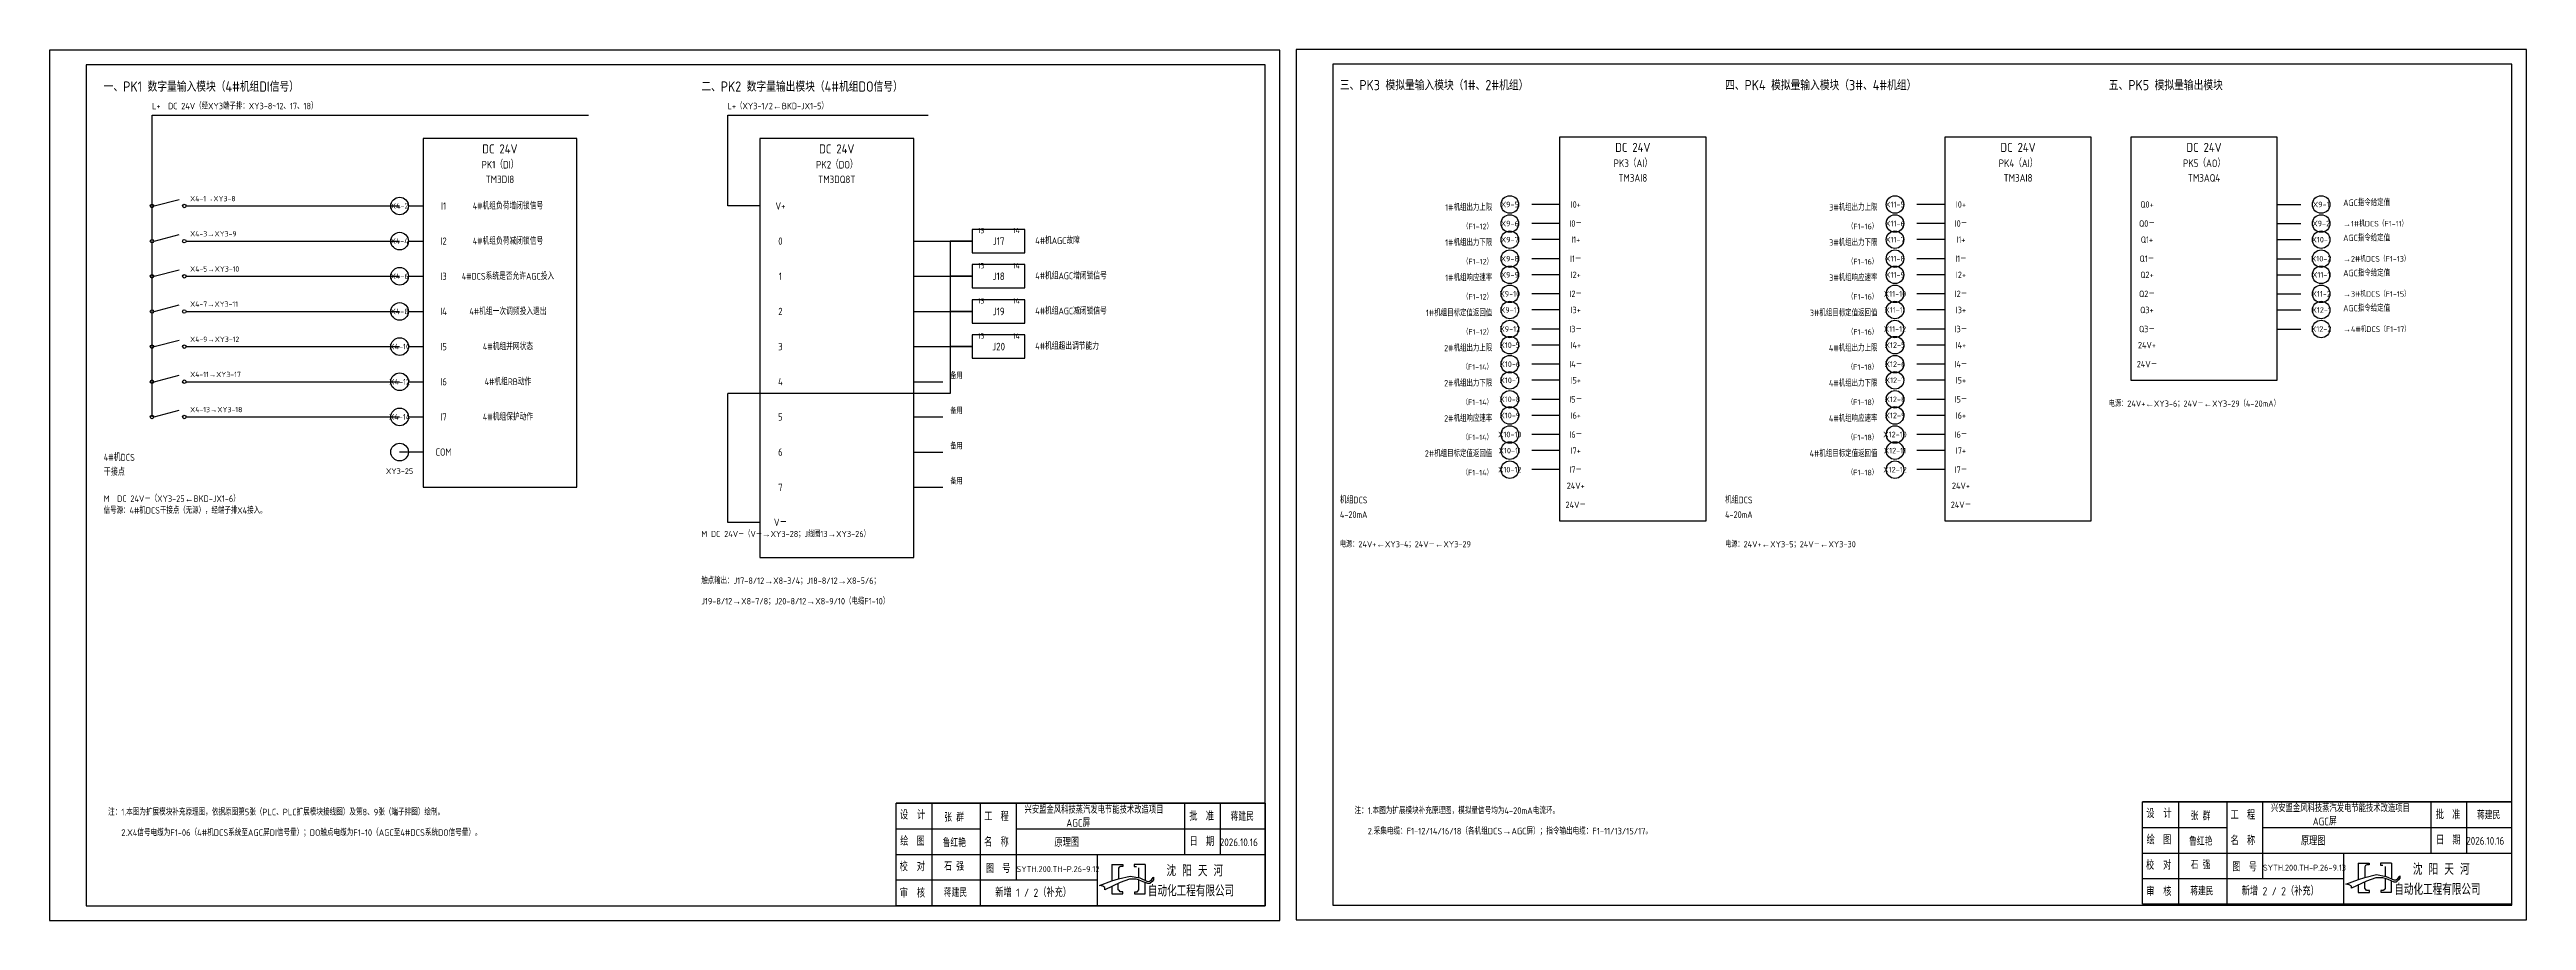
# Model space of a CAD drawing. Header units: metres. Extents: x 6010 to 7701, y 155 to 750.
import ezdxf
from ezdxf.enums import TextEntityAlignment as Align

# ---------------------------------------------------------------- set-up
doc = ezdxf.new("R2010")
doc.units = ezdxf.units.M
for name, color, linetype in [('24VDC电源', 3, 'Continuous'), ('PLC开关量输入', 41, 'Continuous'), ('PLC开关量输出', 4, 'Continuous'), ('电缆线', 7, 'Continuous')]:
    doc.layers.add(name, color=color, linetype=linetype)
doc.styles.get("Standard").update_dxf_attribs({"font": 'gbenor.shx', "bigfont": 'gbcbig.shx'})

msp = doc.modelspace()

# ---------------------------------------------------------------- linework, layer by layer
for p, q in [((6081.5, 643), (6098.5, 647.5)), ((6081.5, 619), (6098.5, 623.5)), ((6081.5, 595), (6098.5, 599.5)), ((6081.5, 571), (6098.5, 575.5)), ((6081.5, 547), (6098.5, 551.5)), ((6081.5, 523), (6098.5, 527.5)), ((6081.5, 499), (6098.5, 503.5)), ((6840, 235.3), (6588, 235.3)), ((6588, 235.3), (6840, 235.3)), ((6588, 165.3), (6588, 235.3)), ((6612.5, 235.3), (6612.5, 165.3)), ((6645.5, 235.3), (6645.5, 165.3)), ((6670, 235.3), (6670, 182.8)), ((6784.8, 235.3), (6784.8, 200.3)), ((6809.3, 235.3), (6809.3, 200.3)), ((6840, 235.3), (6840, 165.3)), ((6840, 235.3), (6840, 200.3)), ((7691, 236.3), (7439, 236.3)), ((7439, 236.3), (7691, 236.3)), ((7439, 166.3), (7439, 236.3)), ((7463.5, 236.3), (7463.5, 166.3)), ((7496.5, 236.3), (7496.5, 166.3)), ((7521, 236.3), (7521, 183.8)), ((7635.8, 236.3), (7635.8, 201.3)), ((7660.3, 236.3), (7660.3, 201.3)), ((7691, 236.3), (7691, 166.3)), ((7691, 236.3), (7691, 201.3)), ((6588, 217.8), (6645.5, 217.8)), ((6670, 217.8), (6840, 217.8)), ((7439, 218.8), (7496.5, 218.8)), ((7521, 218.8), (7691, 218.8)), ((6588, 200.3), (6840, 200.3)), ((6725.2, 200.3), (6725.2, 165.3)), ((6735.3, 193.4), (6735.3, 182.3)), ((6735.3, 193.4), (6742.7, 193.4)), ((6740.3, 191.7), (6739.8, 190.9)), ((6739.8, 190.9), (6739.8, 190.9)), ((6739.8, 190.9), (6739.8, 183.7)), ((6741.1, 192.2), (6740.3, 191.7)), ((6742.7, 192.2), (6741.1, 192.2)), ((6741.1, 192.2), (6741.1, 192.2)), ((6742.7, 193.4), (6742.7, 192.2)), ((6758, 193.5), (6750.5, 193.5)), ((6750.5, 193.5), (6750.5, 192.1)), ((6750.5, 192.1), (6752.1, 192.1)), ((6753.6, 191.1), (6753.6, 184.5)), ((6758, 193.5), (6758.1, 182.6)), ((7439, 201.3), (7691, 201.3)), ((7576.2, 201.3), (7576.2, 166.3)), ((7586.3, 194.4), (7586.3, 183.3)), ((7586.3, 194.4), (7593.7, 194.4)), ((7591.3, 192.7), (7590.8, 191.9)), ((7590.8, 191.9), (7590.8, 191.9)), ((7590.8, 191.9), (7590.8, 184.7)), ((7590.8, 184.7), (7598.7, 186.6)), ((7592.1, 193.2), (7591.3, 192.7)), ((7593.7, 193.2), (7592.1, 193.2)), ((7592.1, 193.2), (7592.1, 193.2)), ((7593.7, 194.4), (7593.7, 193.2)), ((7598.7, 186.6), (7605.3, 185.3)), ((7609, 194.5), (7601.5, 194.5)), ((7601.5, 194.5), (7601.5, 193.1)), ((7601.5, 193.1), (7603.1, 193.1)), ((7604.6, 192.1), (7604.6, 185.5)), ((7609, 194.5), (7609.1, 183.6)), ((6725.2, 182.8), (6588, 182.8)), ((6726.8, 179.1), (6735.4, 182.3)), ((6729.1, 178.7), (6726.8, 179.1)), ((6730.6, 177.7), (6729.1, 178.7)), ((6740.9, 181.2), (6730.6, 176.3)), ((6730.6, 176.3), (6730.6, 177.7)), ((6735.3, 178.5), (6735.3, 173.4)), ((6735.3, 173.4), (6742.9, 173.4)), ((6735.4, 182.3), (6739.8, 183.7)), ((6739.7, 176.3), (6739.7, 180.6)), ((6740.5, 175.4), (6739.7, 176.3)), ((6739.8, 183.7), (6747.7, 185.6)), ((6741, 174.8), (6740.5, 175.4)), ((6747.3, 183.4), (6740.9, 181.2)), ((6742.9, 174.8), (6741, 174.8)), ((6742.9, 173.4), (6742.9, 174.8)), ((6752, 183.4), (6747.3, 183.4)), ((6747.7, 185.6), (6754.3, 184.3)), ((6752.3, 174.7), (6750.7, 174.7)), ((6750.7, 174.7), (6750.7, 173.5)), ((6750.7, 173.5), (6758.1, 173.5)), ((6753.6, 183), (6752, 183.4)), ((6752.9, 175.3), (6752.3, 174.7)), ((6753.6, 176.1), (6752.9, 175.3)), ((6755.6, 182.2), (6753.6, 183)), ((6753.6, 183), (6753.6, 176.1)), ((6754.3, 184.3), (6759.6, 181.9)), ((6759.8, 180.5), (6755.6, 182.2)), ((6758.1, 173.5), (6758.1, 181.2)), ((6759.6, 181.9), (6761.1, 182)), ((6761.2, 180.5), (6759.8, 180.5)), ((6761.1, 182), (6762.3, 183)), ((6762.8, 181.9), (6761.2, 180.5)), ((6762.3, 183), (6763.6, 184.6)), ((6763.7, 183.1), (6762.8, 181.9)), ((6763.6, 184.6), (6763.7, 184.8)), ((6763.7, 184.8), (6763.7, 183.1)), ((7576.2, 183.8), (7439, 183.8)), ((7577.8, 180.1), (7586.4, 183.3)), ((7580.1, 179.7), (7577.8, 180.1)), ((7581.6, 178.7), (7580.1, 179.7)), ((7591.9, 182.2), (7581.6, 177.3)), ((7581.6, 177.3), (7581.6, 178.7)), ((7586.3, 179.5), (7586.3, 174.4)), ((7586.3, 174.4), (7593.9, 174.4)), ((7586.4, 183.3), (7590.8, 184.7)), ((7590.7, 177.3), (7590.7, 181.6)), ((7591.5, 176.4), (7590.7, 177.3)), ((7592, 175.8), (7591.5, 176.4)), ((7598.3, 184.4), (7591.9, 182.2)), ((7593.9, 175.8), (7592, 175.8)), ((7593.9, 174.4), (7593.9, 175.8)), ((7603, 184.4), (7598.3, 184.4)), ((7603.3, 175.7), (7601.7, 175.7)), ((7601.7, 175.7), (7601.7, 174.5)), ((7601.7, 174.5), (7609.1, 174.5)), ((7604.6, 184), (7603, 184.4)), ((7603.9, 176.3), (7603.3, 175.7)), ((7604.6, 177.1), (7603.9, 176.3)), ((7606.6, 183.2), (7604.6, 184)), ((7604.6, 184), (7604.6, 177.1)), ((7605.3, 185.3), (7610.6, 182.9)), ((7610.8, 181.5), (7606.6, 183.2)), ((7609.1, 174.5), (7609.1, 182.2)), ((7610.6, 182.9), (7612.1, 183)), ((7612.2, 181.5), (7610.8, 181.5)), ((7612.1, 183), (7613.3, 184)), ((7613.8, 182.9), (7612.2, 181.5)), ((7613.3, 184), (7614.6, 185.6)), ((7614.7, 184.1), (7613.8, 182.9)), ((7614.6, 185.6), (7614.7, 185.8)), ((7614.7, 185.8), (7614.7, 184.1)), ((6840, 165.3), (6588, 165.3)), ((6840, 165.3), (6588, 165.3)), ((7691, 166.3), (7439, 166.3)), ((7691, 166.3), (7439, 166.3))]:
    msp.add_line(p, q)
for points in [[(6010, 155.3), (6850, 155.3), (6850, 749.3), (6010, 749.3)], [(6861.1, 155.8), (7701.1, 155.8), (7701.1, 749.8), (6861.1, 749.8)], [(6035, 165.3), (6840, 165.3), (6840, 739.3), (6035, 739.3)], [(6886.1, 165.8), (7691.1, 165.8), (7691.1, 739.8), (6886.1, 739.8)], [(6265, 451), (6370, 451), (6370, 689), (6265, 689)], [(6495, 403), (6600, 403), (6600, 689), (6495, 689)], [(7041, 428), (7141, 428), (7141, 690), (7041, 690)], [(7304, 428), (7404, 428), (7404, 690), (7304, 690)], [(7431, 524), (7531, 524), (7531, 690), (7431, 690)]]:
    msp.add_lwpolyline(points, close=True)
for centre in [(6080, 643), (6102, 643), (6080, 619), (6102, 619), (6080, 595), (6102, 595), (6080, 571), (6102, 571), (6080, 547), (6102, 547), (6080, 523), (6102, 523), (6080, 499), (6102, 499)]:
    msp.add_circle(centre, 1.2)
at = {"layer": '24VDC电源'}
for p, q in [((6080, 705), (6378, 705)), ((6473, 705), (6610, 705)), ((6473, 643), (6473, 705)), ((6495, 643), (6473, 643)), ((6640, 619), (6625, 619)), ((6625, 619), (6625, 515)), ((6640, 595), (6625, 595)), ((6625, 595), (6625, 515)), ((6640, 571), (6625, 571)), ((6625, 571), (6625, 515)), ((6640, 547), (6625, 547)), ((6625, 547), (6625, 515)), ((6625, 515), (6473, 515)), ((6473, 427), (6473, 515)), ((6265, 475), (6249, 475)), ((6495, 427), (6473, 427))]:
    msp.add_line(p, q, dxfattribs=at)
msp.add_circle((6249, 475), 6, dxfattribs=at)
at = {"layer": 'PLC开关量输入'}
for p, q in [((6080, 643), (6080, 705)), ((6080, 619), (6080, 705)), ((6080, 595), (6080, 705)), ((6080, 571), (6080, 705)), ((6080, 547), (6080, 705)), ((6080, 523), (6080, 705)), ((6080, 499), (6080, 705)), ((6103.2, 643), (6249, 643)), ((6255, 643), (6265, 643)), ((6103.2, 619), (6249, 619)), ((6255, 619), (6265, 619)), ((6103.2, 595), (6249, 595)), ((6255, 595), (6265, 595)), ((6103.2, 571), (6249, 571)), ((6255, 571), (6265, 571)), ((6103.2, 547), (6249, 547)), ((6255, 547), (6265, 547)), ((6103.2, 523), (6249, 523)), ((6255, 523), (6265, 523)), ((6103.2, 499), (6249, 499)), ((6255, 499), (6265, 499))]:
    msp.add_line(p, q, dxfattribs=at)
for centre in [(6249, 643), (6249, 619), (6249, 595), (6249, 571), (6249, 547), (6249, 523), (6249, 499)]:
    msp.add_circle(centre, 6, dxfattribs=at)
at = {"layer": 'PLC开关量输出'}
for p, q in [((6600, 619), (6640, 619)), ((6600, 595), (6640, 595)), ((6600, 571), (6640, 571)), ((6600, 547), (6640, 547)), ((6600, 523), (6620, 523)), ((6600, 499), (6620, 499)), ((6600, 475), (6620, 475)), ((6600, 451), (6620, 451))]:
    msp.add_line(p, q, dxfattribs=at)
for points in [[(6640, 611), (6676, 611), (6676, 627), (6640, 627)], [(6640, 587), (6676, 587), (6676, 603), (6640, 603)], [(6640, 563), (6676, 563), (6676, 579), (6640, 579)], [(6640, 539), (6676, 539), (6676, 555), (6640, 555)]]:
    msp.add_lwpolyline(points, close=True, dxfattribs=at)
at = {"layer": '电缆线'}
for p, q in [((7041, 644), (7022, 644)), ((7304, 644), (7285, 644)), ((7531, 644), (7547, 644)), ((7041, 631), (7022, 631)), ((7304, 631), (7285, 631)), ((7531, 631), (7547, 631)), ((7041, 620), (7022, 620)), ((7304, 620), (7285, 620)), ((7531, 620), (7547, 620)), ((7041, 607), (7022, 607)), ((7041, 596), (7022, 596)), ((7304, 607), (7285, 607)), ((7304, 596), (7285, 596)), ((7531, 607), (7547, 607)), ((7531, 596), (7547, 596)), ((7041, 583), (7022, 583)), ((7304, 583), (7285, 583)), ((7531, 583), (7547, 583)), ((7041, 572), (7022, 572)), ((7041, 559), (7022, 559)), ((7304, 572), (7285, 572)), ((7304, 559), (7285, 559)), ((7531, 572), (7547, 572)), ((7531, 559), (7547, 559)), ((7041, 548), (7022, 548)), ((7304, 548), (7285, 548)), ((7041, 535), (7022, 535)), ((7304, 535), (7285, 535)), ((7041, 524), (7022, 524)), ((7041, 511), (7022, 511)), ((7304, 524), (7285, 524)), ((7304, 511), (7285, 511)), ((7041, 500), (7022, 500)), ((7304, 500), (7285, 500)), ((7041, 487), (7022, 487)), ((7041, 476), (7022, 476)), ((7304, 487), (7285, 487)), ((7304, 476), (7285, 476)), ((7041, 463), (7022, 463)), ((7304, 463), (7285, 463))]:
    msp.add_line(p, q, dxfattribs=at)
for centre in [(7007, 644), (7270, 644), (7561, 644), (7007, 631), (7007, 620), (7270, 631), (7270, 620), (7561, 631), (7561, 620), (7007, 607), (7270, 607), (7561, 607), (7007, 596), (7270, 596), (7561, 596), (7007, 583), (7007, 572), (7270, 583), (7270, 572), (7561, 583), (7561, 572), (7007, 559), (7270, 559), (7561, 559), (7007, 548), (7270, 548), (7007, 535), (7007, 524), (7270, 535), (7270, 524), (7007, 511), (7270, 511), (7007, 500), (7007, 487), (7270, 500), (7270, 487), (7007, 476), (7270, 476), (7007, 463), (7270, 463)]:
    msp.add_circle(centre, 6, dxfattribs=at)

# ---------------------------------------------------------------- texts
for s, height, p in [('一、PK1 数字量输入模块（4#机组DI信号）', 7, (6047, 721)), ('二、PK2 数字量输出模块（4#机组DO信号）', 7, (6455, 721)), ('三、PK3 模拟量输入模块（1#、2#机组）', 7, (6891, 722)), ('四、PK4 模拟量输入模块（3#、4#机组）', 7, (7154, 722)), ('五、PK5 模拟量输出模块', 7, (7416, 722)), ('AGC指令给定值', 4.4, (7576, 643)), ('→1#机DCS（F1-11）', 3.8, (7576, 629)), ('4#机AGC故障', 4.6, (6683, 617)), ('AGC指令给定值', 4.4, (7576, 619)), ('→2#机DCS（F1-13）', 3.8, (7576, 605)), ('4#机组AGC增闭锁信号', 4.6, (6683, 593)), ('AGC指令给定值', 4.4, (7576, 595)), ('AGC指令给定值', 4.4, (7576, 571)), ('→3#机DCS（F1-15）', 3.8, (7576, 581)), ('4#机组AGC减闭锁信号', 4.6, (6683, 569)), ('→4#机DCS（F1-17）', 3.8, (7576, 557)), ('4#机组超出调节能力', 4.6, (6683, 545)), ('电源：24V+←XY3-6；24V－←XY3-29（4-20mA）', 4.2, (7416, 506)), ('4#机DCS', 4.8, (6047, 469)), ('干接点', 4.8, (6047, 459)), ('机组DCS', 4.6, (6891, 440)), ('机组DCS', 4.6, (7154, 440)), ('信号源：4#机DCS干接点（无源），经端子排X4接入。', 4.4, (6047, 433)), ('4-20mA', 4.6, (6891, 430)), ('4-20mA', 4.6, (7154, 430)), ('电源：24V+←XY3-4；24V－←XY3-29', 4.2, (6891, 410)), ('电源：24V+←XY3-5；24V－←XY3-30', 4.2, (7154, 410)), ('触点输出：J17-8/12→X8-3/4；J18-8/12→X8-5/6；', 4.4, (6455, 385)), ('J19-8/12→X8-7/8；J20-8/12→X8-9/10（电缆F1-10）', 4.4, (6455, 371)), ('注：1.本图为扩展模块补充原理图，依据原图第5张（PLC、PLC扩展模块接线图）及第8、9张（端子排图）绘制。', 4.5, (6050, 227)), ('设  计', 5.6, (6590.6, 224.3)), ('张 群', 5.28, (6620.9, 222.8)), ('工\u3000程', 5.6, (6648.1, 223.3)), ('兴安盟金风科技蒸汽发电节能技术改造项目', 4.99, (6675.7, 228.3)), ('AGC屏', 5.28, (6704.2, 219.2)), ('批\u3000准', 5.6, (6788.2, 223.5)), ('蒋建民', 5.28, (6816.4, 223.4)), ('注：1.本图为扩展模块补充原理图，模拟量信号均为4-20mA电流环。', 4.5, (6901, 228)), ('设  计', 5.6, (7441.6, 225.3)), ('张 群', 5.28, (7471.9, 223.8)), ('工\u3000程', 5.6, (7499.1, 224.3)), ('兴安盟金风科技蒸汽发电节能技术改造项目', 4.99, (7526.7, 229.3)), ('AGC屏', 5.28, (7555.2, 220.2)), ('批\u3000准', 5.6, (7639.2, 224.5)), ('蒋建民', 5.28, (7667.4, 224.4)), ('\u3000\u30002.X4信号电缆为F1-06（4#机DCS系统至AGC屏DI信号量）；DO触点电缆为F1-10（AGC至4#DCS系统DO信号量）。', 4.5, (6050, 213)), ('绘\u3000图', 5.6, (6590.8, 206.4)), ('鲁红艳', 5.28, (6619.8, 205.5)), ('名\u3000称', 5.6, (6648.1, 205.8)), ('原理图', 5.6, (6696.1, 205.6)), ('日\u3000期', 5.6, (6788.4, 206.2)), ('2026.10.16', 5.28, (6809, 206)), ('\u3000\u30002.采集电缆：F1-12/14/16/18（各机组DCS→AGC屏）；指令输出电缆：F1-11/13/15/17。', 4.5, (6901, 214)), ('绘\u3000图', 5.6, (7441.8, 207.4)), ('鲁红艳', 5.28, (7470.8, 206.5)), ('名\u3000称', 5.6, (7499.1, 206.8)), ('原理图', 5.6, (7547.1, 206.6)), ('日\u3000期', 5.6, (7639.4, 207.2)), ('2026.10.16', 5.28, (7660, 207)), ('校  对', 5.6, (6590.4, 189)), ('石 强', 5.28, (6620.9, 189.4)), ('图\u3000号', 5.6, (6649.3, 187.8)), ('SYTH.200.TH-P.26-9.12', 4.05, (6670.2, 188.3)), ('沈 阳 天 河', 7.7, (6772.6, 185.4)), ('校  对', 5.6, (7441.4, 190)), ('石 强', 5.28, (7471.9, 190.4)), ('图\u3000号', 5.6, (7500.3, 188.8)), ('SYTH.200.TH-P.26-9.13', 4.05, (7521.2, 189.3)), ('沈 阳 天 河', 7.7, (7623.6, 186.4)), ('审  核', 5.6, (6590.5, 171)), ('蒋建民', 5.28, (6620.6, 171.5)), ('新增 1 / 2（补充）', 5.6, (6655.7, 171.4)), ('自动化工程有限公司', 7.7, (6759.9, 171.7)), ('审  核', 5.6, (7441.5, 172)), ('蒋建民', 5.28, (7471.6, 172.5)), ('新增 2 / 2（补充）', 5.6, (7506.7, 172.4)), ('自动化工程有限公司', 7.7, (7610.9, 172.7))]:
    msp.add_text(s, height=height).set_placement(p)
for s, height, p in [('DC 24V', 6.2, (6317.5, 677)), ('DC 24V', 6.2, (6547.5, 677)), ('DC 24V', 6.2, (7091, 678)), ('DC 24V', 6.2, (7354, 678)), ('DC 24V', 6.2, (7481, 678)), ('PK1（DI）', 5.2, (6317.5, 667)), ('TM3DI8', 5.2, (6317.5, 657)), ('TM3DQ8T', 5.2, (6547.5, 657)), ('PK2（DO）', 5.2, (6547.5, 667)), ('PK3（AI）', 5.2, (7091, 668)), ('TM3AI8', 5.2, (7091, 658)), ('PK4（AI）', 5.2, (7354, 668)), ('TM3AI8', 5.2, (7354, 658)), ('PK5（AO）', 5.2, (7481, 668)), ('TM3AQ4', 5.2, (7481, 658))]:
    msp.add_text(s, height=height).set_placement(p, align=Align.BOTTOM_CENTER)
for s, height, p in [('I1', 5, (6279, 643)), ('4#机组负荷增闭锁信号', 4.6, (6323, 643)), ('V+', 5, (6509, 643)), ('I0+', 4.4, (7052, 644)), ('I0+', 4.4, (7315, 644)), ('Q0+', 4.4, (7442, 644)), ('I0－', 4.4, (7052, 631)), ('I0－', 4.4, (7315, 631)), ('Q0－', 4.4, (7442, 631)), ('I2', 5, (6279, 619)), ('4#机组负荷减闭锁信号', 4.6, (6323, 619)), ('0', 5, (6509, 619)), ('I1－', 4.4, (7052, 607)), ('I1+', 4.4, (7052, 620)), ('I1－', 4.4, (7315, 607)), ('I1+', 4.4, (7315, 620)), ('Q1－', 4.4, (7442, 607)), ('Q1+', 4.4, (7442, 620)), ('I3', 5, (6279, 595)), ('4#DCS系统是否允许AGC投入', 4.6, (6323, 595)), ('1', 5, (6509, 595)), ('I2+', 4.4, (7052, 596)), ('I2+', 4.4, (7315, 596)), ('Q2+', 4.4, (7442, 596)), ('I2－', 4.4, (7052, 583)), ('I2－', 4.4, (7315, 583)), ('Q2－', 4.4, (7442, 583)), ('I4', 5, (6279, 571)), ('4#机组一次调频投入退出', 4.6, (6323, 571)), ('2', 5, (6509, 571)), ('I3－', 4.4, (7052, 559)), ('I3+', 4.4, (7052, 572)), ('I3－', 4.4, (7315, 559)), ('I3+', 4.4, (7315, 572)), ('Q3－', 4.4, (7442, 559)), ('Q3+', 4.4, (7442, 572)), ('I5', 5, (6279, 547)), ('4#机组并网状态', 4.6, (6323, 547)), ('3', 5, (6509, 547)), ('I4+', 4.4, (7052, 548)), ('I4+', 4.4, (7315, 548)), ('24V+', 4.4, (7442, 548)), ('I6', 5, (6279, 523)), ('4#机组RB动作', 4.6, (6323, 523)), ('4', 5, (6509, 523)), ('I4－', 4.4, (7052, 535)), ('I5+', 4.4, (7052, 524)), ('I4－', 4.4, (7315, 535)), ('I5+', 4.4, (7315, 524)), ('24V－', 4.4, (7442, 535)), ('I5－', 4.4, (7052, 511)), ('I5－', 4.4, (7315, 511)), ('I7', 5, (6279, 499)), ('4#机组保护动作', 4.6, (6323, 499)), ('5', 5, (6509, 499)), ('I6+', 4.4, (7052, 500)), ('I6+', 4.4, (7315, 500)), ('COM', 5, (6279, 475)), ('6', 5, (6509, 475)), ('I6－', 4.4, (7052, 487)), ('I7+', 4.4, (7052, 476)), ('I6－', 4.4, (7315, 487)), ('I7+', 4.4, (7315, 476)), ('I7－', 4.4, (7052, 463)), ('I7－', 4.4, (7315, 463)), ('7', 5, (6509, 451)), ('24V－', 4.4, (7052, 439)), ('24V+', 4.4, (7052, 452)), ('24V－', 4.4, (7315, 439)), ('24V+', 4.4, (7315, 452)), ('V－', 5, (6509, 427))]:
    msp.add_text(s, height=height).set_placement(p, align=Align.MIDDLE_CENTER)
for s, height, p in [('1#机组出力上限', 4.4, (6995, 642)), ('3#机组出力上限', 4.4, (7258, 642)), ('（F1-12）', 3.8, (6995, 629)), ('（F1-16）', 3.8, (7258, 629)), ('1#机组出力下限', 4.4, (6995, 618)), ('3#机组出力下限', 4.4, (7258, 618)), ('1#机组响应速率', 4.4, (6995, 594)), ('（F1-12）', 3.8, (6995, 605)), ('3#机组响应速率', 4.4, (7258, 594)), ('（F1-16）', 3.8, (7258, 605)), ('（F1-12）', 3.8, (6995, 581)), ('（F1-16）', 3.8, (7258, 581)), ('1#机组目标定值返回值', 4.4, (6995, 570)), ('（F1-12）', 3.8, (6995, 557)), ('3#机组目标定值返回值', 4.4, (7258, 570)), ('（F1-16）', 3.8, (7258, 557)), ('2#机组出力上限', 4.4, (6995, 546)), ('4#机组出力上限', 4.4, (7258, 546)), ('2#机组出力下限', 4.4, (6995, 522)), ('（F1-14）', 3.8, (6995, 533)), ('4#机组出力下限', 4.4, (7258, 522)), ('（F1-18）', 3.8, (7258, 533)), ('（F1-14）', 3.8, (6995, 509)), ('（F1-18）', 3.8, (7258, 509)), ('2#机组响应速率', 4.4, (6995, 498)), ('4#机组响应速率', 4.4, (7258, 498)), ('2#机组目标定值返回值', 4.4, (6995, 474)), ('（F1-14）', 3.8, (6995, 485)), ('4#机组目标定值返回值', 4.4, (7258, 474)), ('（F1-18）', 3.8, (7258, 485)), ('（F1-14）', 3.8, (6995, 461)), ('（F1-18）', 3.8, (7258, 461))]:
    msp.add_text(s, height=height).set_placement(p, align=Align.MIDDLE_RIGHT)
for s, p in [('13', (6646, 628)), ('14', (6670, 628)), ('13', (6646, 604)), ('14', (6670, 604)), ('13', (6646, 580)), ('14', (6670, 580)), ('13', (6646, 556)), ('14', (6670, 556))]:
    msp.add_text(s, height=3.6).set_placement(p, align=Align.TOP_CENTER)
at = {"layer": '24VDC电源'}
for s, height, p in [('L+  DC 24V（经XY3端子排：XY3-8~12、17、18）', 4.4, (6080, 709)), ('L+（XY3-1/2←BKD-JX1-5）', 4.4, (6473, 709)), ('M  DC 24V－（XY3-25←BKD-JX1-6）', 4.4, (6047, 441)), ('M DC 24V－（V－→XY3-28；J线圈13→XY3-26）', 4.2, (6455, 417))]:
    msp.add_text(s, height=height, dxfattribs=at).set_placement(p)
msp.add_text('XY3-25', height=3.8, dxfattribs=at).set_placement((6249, 462), align=Align.MIDDLE_CENTER)
at = {"layer": 'PLC开关量输入'}
for s, p in [('X4-1→XY3-8', (6106, 646.2)), ('X4-3→XY3-9', (6106, 622.2)), ('X4-5→XY3-10', (6106, 598.2)), ('X4-7→XY3-11', (6106, 574.2)), ('X4-9→XY3-12', (6106, 550.2)), ('X4-11→XY3-17', (6106, 526.2)), ('X4-13→XY3-18', (6106, 502.2))]:
    msp.add_text(s, height=3.6, dxfattribs=at).set_placement(p)
for s, p in [('X4-2', (6249, 643)), ('X4-4', (6249, 619)), ('X4-6', (6249, 595)), ('X4-8', (6249, 571)), ('X4-10', (6249, 547)), ('X4-12', (6249, 523)), ('X4-14', (6249, 499))]:
    msp.add_text(s, height=3.8, dxfattribs=at).set_placement(p, align=Align.MIDDLE_CENTER)
at = {"layer": 'PLC开关量输出'}
for s, p in [('J17', (6658, 619)), ('J18', (6658, 595)), ('J19', (6658, 571)), ('J20', (6658, 547))]:
    msp.add_text(s, height=5.2, dxfattribs=at).set_placement(p, align=Align.MIDDLE_CENTER)
for p in [(6625, 525), (6625, 501), (6625, 477), (6625, 453)]:
    msp.add_text('备用', height=4.2, dxfattribs=at).set_placement(p)
at = {"layer": '电缆线'}
for s, p in [('X9-5', (7007, 644)), ('X11-5', (7270, 644)), ('X9-1', (7561, 644)), ('X9-6', (7007, 631)), ('X11-6', (7270, 631)), ('X9-2', (7561, 631)), ('X9-7', (7007, 620)), ('X9-8', (7007, 607)), ('X11-8', (7270, 607)), ('X11-7', (7270, 620)), ('X10-2', (7561, 607)), ('X10-1', (7561, 620)), ('X9-9', (7007, 596)), ('X11-9', (7270, 596)), ('X11-1', (7561, 596)), ('X9-10', (7007, 583)), ('X11-10', (7270, 583)), ('X11-2', (7561, 583)), ('X9-12', (7007, 559)), ('X9-11', (7007, 572)), ('X11-12', (7270, 559)), ('X11-11', (7270, 572)), ('X12-2', (7561, 559)), ('X12-1', (7561, 572)), ('X10-5', (7007, 548)), ('X12-5', (7270, 548)), ('X10-6', (7007, 535)), ('X10-7', (7007, 524)), ('X12-6', (7270, 535)), ('X12-7', (7270, 524)), ('X10-8', (7007, 511)), ('X12-8', (7270, 511)), ('X10-9', (7007, 500)), ('X12-9', (7270, 500)), ('X10-10', (7007, 487)), ('X10-11', (7007, 476)), ('X12-10', (7270, 487)), ('X12-11', (7270, 476)), ('X10-12', (7007, 463)), ('X12-12', (7270, 463))]:
    msp.add_text(s, height=3.8, dxfattribs=at).set_placement(p, align=Align.MIDDLE_CENTER)

doc.saveas('drawing.dxf')
